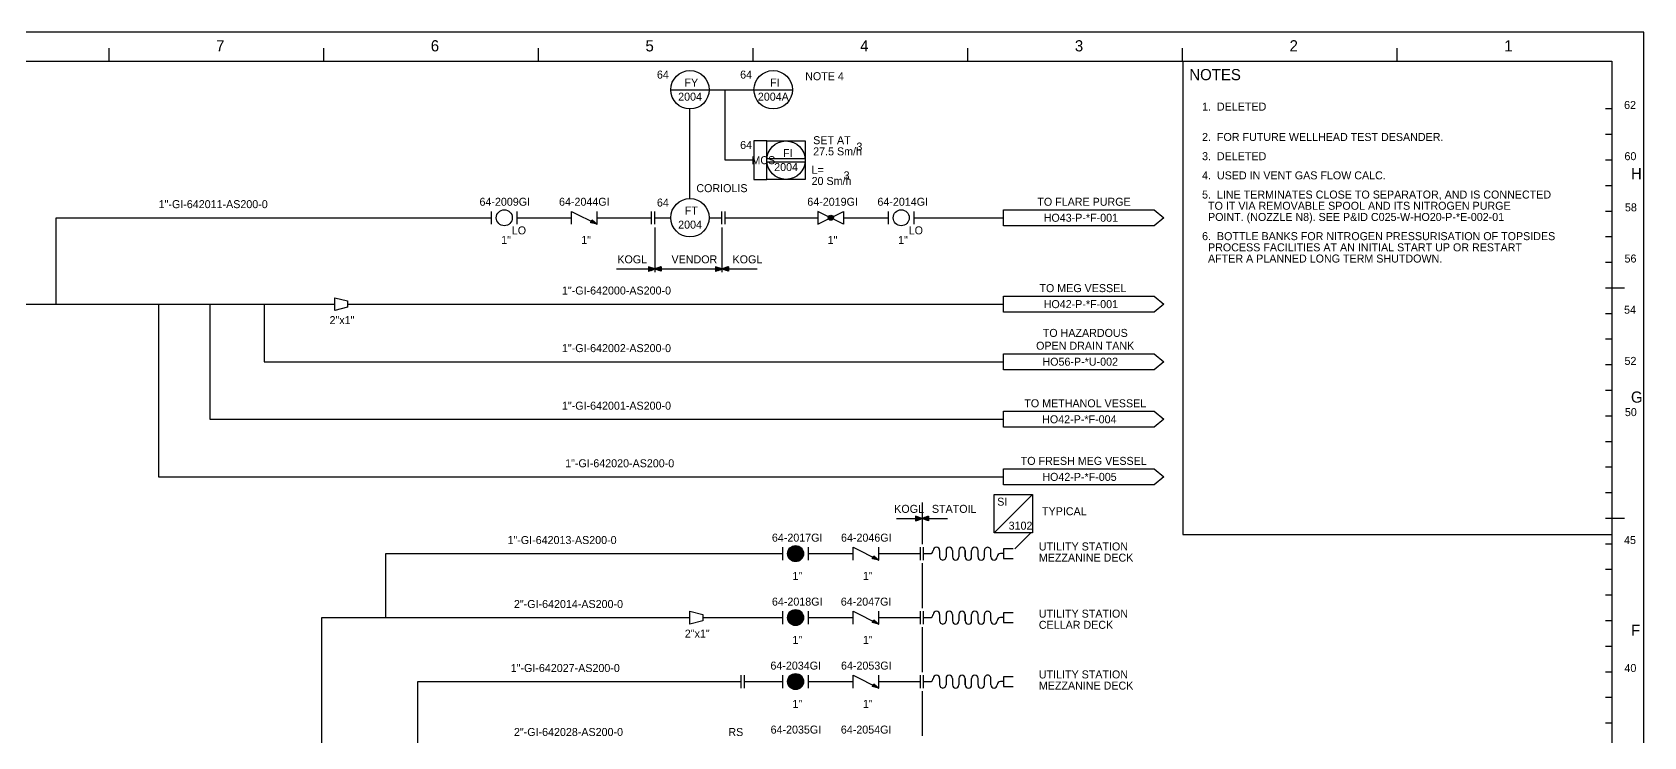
# Model space of a CAD drawing. Extents: x 0 to 840, y 0 to 594.
# Drawn here: x 336 to 840, y 374 to 594 of the extents above; entities that cross this region are included whole.
import ezdxf

# ---------------------------------------------------------------- set-up
doc = ezdxf.new("R2010")
doc.units = 0
for name, color, linetype in [('01-LIN-025-A', 7, 'Continuous'), ('08-LIN-050-A', 7, 'Continuous'), ('15-LIN-025-PHAN', 7, 'Continuous'), ('18-LIN-025-SP', 7, 'Continuous'), ('35-TXT-025', 7, 'Continuous'), ('36-TXT-035', 7, 'Continuous'), ('39-TXT-100', 7, 'Continuous'), ('40-', 7, 'Continuous'), ('43-', 7, 'Continuous'), ('45-', 7, 'Continuous')]:
    doc.layers.add(name, color=color, linetype=linetype)

msp = doc.modelspace()

# ---------------------------------------------------------------- linework, layer by layer
at = {"layer": '01-LIN-025-A'}
for p, q in [((536, 576), (548, 576)), ((562, 576), (574, 576)), ((566, 548), (566, 560)), ((566, 560), (578, 560)), ((578, 560), (578, 548)), ((566, 554.5), (578, 554.5)), ((566, 553.5), (578, 553.5)), ((578, 548), (566, 548)), ((480, 534), (480, 538)), ((488, 534), (488, 538)), ((505, 534), (505, 538)), ((505, 538), (513, 534)), ((510.98, 534.43), (511.42, 535.33)), ((513, 534), (510.98, 534.43)), ((511.03, 534.52), (511.38, 535.24)), ((513, 534), (511.03, 534.52)), ((511.07, 534.61), (511.33, 535.15)), ((513, 534), (511.07, 534.61)), ((511.11, 534.7), (511.29, 535.06)), ((513, 534), (511.11, 534.7)), ((511.2, 534.88), (511.25, 534.97)), ((513, 534), (511.2, 534.88)), ((511.29, 535.06), (513, 534)), ((511.33, 535.15), (513, 534)), ((511.38, 535.24), (513, 534)), ((511.42, 535.33), (513, 534)), ((513, 534), (513, 538)), ((530, 534), (530, 538)), ((531, 534), (531, 538)), ((552, 534), (552, 538)), ((553, 534), (553, 538)), ((582, 534), (590, 538)), ((590, 534), (582, 538)), ((582, 538), (582, 534)), ((590, 538), (590, 534)), ((604, 534), (604, 538)), ((612, 534), (612, 538)), ((640, 538.5), (687, 538.5)), ((640, 533.5), (640, 538.5)), ((687, 538.5), (690, 536)), ((690, 536), (687, 533.5)), ((531, 533), (531, 519)), ((552, 533), (552, 519)), ((687, 533.5), (640, 533.5)), ((519, 520), (563, 520)), ((529, 520.68), (529.02, 520.69)), ((529, 520.63), (529.07, 520.68)), ((529, 520.58), (529.11, 520.66)), ((529, 520.53), (529.16, 520.64)), ((529, 520.48), (529.21, 520.63)), ((529, 520.43), (529.26, 520.61)), ((529, 520.38), (529.3, 520.59)), ((529, 520.33), (529.35, 520.58)), ((529, 520.28), (529.4, 520.56)), ((529, 520.23), (529.44, 520.54)), ((529, 520.19), (529.49, 520.53)), ((529, 520.13), (529.54, 520.51)), ((529, 520.09), (529.59, 520.5)), ((529, 520.04), (529.63, 520.48)), ((529, 519.99), (529.68, 520.46)), ((529, 519.94), (529.73, 520.45)), ((529, 519.89), (529.77, 520.43)), ((529, 519.84), (529.82, 520.41)), ((529, 519.79), (529.87, 520.4)), ((529, 519.74), (529.92, 520.38)), ((529, 519.69), (529.96, 520.36)), ((529, 519.64), (530.01, 520.35)), ((529, 519.59), (530.06, 520.33)), ((529, 519.54), (530.1, 520.31)), ((529, 519.49), (530.15, 520.3)), ((529, 519.44), (530.2, 520.28)), ((529, 519.39), (530.25, 520.26)), ((529, 519.34), (530.29, 520.25)), ((529.02, 519.31), (530.34, 520.23)), ((529.16, 519.36), (530.39, 520.21)), ((529.3, 519.41), (530.43, 520.2)), ((529.44, 519.46), (530.48, 520.18)), ((529.58, 519.5), (530.53, 520.17)), ((529.73, 519.55), (530.58, 520.15)), ((529.87, 519.6), (530.62, 520.13)), ((530.01, 519.65), (530.67, 520.12)), ((530.15, 519.7), (530.72, 520.1)), ((530.29, 519.75), (530.77, 520.08)), ((530.43, 519.8), (530.81, 520.07)), ((530.57, 519.85), (530.86, 520.05)), ((530.72, 519.9), (530.91, 520.03)), ((530.86, 519.95), (530.95, 520.02)), ((531.14, 519.95), (531.05, 520.02)), ((531.28, 519.9), (531.1, 520.03)), ((531.43, 519.85), (531.14, 520.05)), ((531.57, 519.8), (531.19, 520.07)), ((531.71, 519.75), (531.24, 520.08)), ((531.85, 519.7), (531.28, 520.1)), ((531.99, 519.65), (531.33, 520.12)), ((532.13, 519.6), (531.38, 520.13)), ((532.27, 519.55), (531.43, 520.15)), ((532.42, 519.5), (531.47, 520.17)), ((532.56, 519.46), (531.52, 520.18)), ((532.7, 519.41), (531.57, 520.2)), ((532.84, 519.36), (531.61, 520.21)), ((532.98, 519.31), (531.66, 520.23)), ((533, 519.34), (531.71, 520.25)), ((533, 519.39), (531.76, 520.26)), ((533, 519.44), (531.8, 520.28)), ((533, 519.49), (531.85, 520.3)), ((533, 519.54), (531.9, 520.31)), ((533, 519.59), (531.94, 520.33)), ((533, 519.64), (531.99, 520.35)), ((533, 519.69), (532.04, 520.36)), ((533, 519.74), (532.09, 520.38)), ((533, 519.79), (532.13, 520.4)), ((533, 519.84), (532.18, 520.41)), ((533, 519.89), (532.23, 520.43)), ((533, 519.94), (532.27, 520.45)), ((533, 519.99), (532.32, 520.46)), ((533, 520.04), (532.37, 520.48)), ((533, 520.09), (532.41, 520.5)), ((533, 520.13), (532.46, 520.51)), ((533, 520.19), (532.51, 520.53)), ((533, 520.23), (532.56, 520.54)), ((533, 520.28), (532.6, 520.56)), ((533, 520.33), (532.65, 520.58)), ((533, 520.38), (532.7, 520.59)), ((533, 520.43), (532.74, 520.61)), ((533, 520.48), (532.79, 520.63)), ((533, 520.53), (532.84, 520.64)), ((533, 520.58), (532.89, 520.66)), ((533, 520.63), (532.93, 520.68)), ((533, 520.68), (532.98, 520.69)), ((550, 520.68), (550.02, 520.69)), ((550, 520.63), (550.07, 520.68)), ((550, 520.58), (550.11, 520.66)), ((550, 520.53), (550.16, 520.64)), ((550, 520.48), (550.21, 520.63)), ((550, 520.43), (550.26, 520.61)), ((550, 520.38), (550.3, 520.59)), ((550, 520.33), (550.35, 520.58)), ((550, 520.28), (550.4, 520.56)), ((550, 520.23), (550.44, 520.54)), ((550, 520.19), (550.49, 520.53)), ((550, 520.13), (550.54, 520.51)), ((550, 520.09), (550.59, 520.5)), ((550, 520.04), (550.63, 520.48)), ((550, 519.99), (550.68, 520.46)), ((550, 519.94), (550.73, 520.45)), ((550, 519.89), (550.77, 520.43)), ((550, 519.84), (550.82, 520.41)), ((550, 519.79), (550.87, 520.4)), ((550, 519.74), (550.92, 520.38)), ((550, 519.69), (550.96, 520.36)), ((550, 519.64), (551.01, 520.35)), ((550, 519.59), (551.06, 520.33)), ((550, 519.54), (551.1, 520.31)), ((550, 519.49), (551.15, 520.3)), ((550, 519.44), (551.2, 520.28)), ((550, 519.39), (551.25, 520.26)), ((550, 519.34), (551.29, 520.25)), ((550.02, 519.31), (551.34, 520.23)), ((550.16, 519.36), (551.39, 520.21)), ((550.3, 519.41), (551.43, 520.2)), ((550.44, 519.46), (551.48, 520.18)), ((550.58, 519.5), (551.53, 520.17)), ((550.73, 519.55), (551.58, 520.15)), ((550.87, 519.6), (551.62, 520.13)), ((551.01, 519.65), (551.67, 520.12)), ((551.15, 519.7), (551.72, 520.1)), ((551.29, 519.75), (551.77, 520.08)), ((551.43, 519.8), (551.81, 520.07)), ((551.57, 519.85), (551.86, 520.05)), ((551.72, 519.9), (551.91, 520.03)), ((551.86, 519.95), (551.95, 520.02)), ((552.14, 519.95), (552.05, 520.02)), ((552.28, 519.9), (552.1, 520.03)), ((552.43, 519.85), (552.14, 520.05)), ((552.57, 519.8), (552.19, 520.07)), ((552.71, 519.75), (552.24, 520.08)), ((552.85, 519.7), (552.28, 520.1)), ((552.99, 519.65), (552.33, 520.12)), ((553.13, 519.6), (552.38, 520.13)), ((553.27, 519.55), (552.43, 520.15)), ((553.42, 519.5), (552.47, 520.17)), ((553.56, 519.46), (552.52, 520.18)), ((553.7, 519.41), (552.57, 520.2)), ((553.84, 519.36), (552.61, 520.21)), ((553.98, 519.31), (552.66, 520.23)), ((554, 519.34), (552.71, 520.25)), ((554, 519.39), (552.76, 520.26)), ((554, 519.44), (552.8, 520.28)), ((554, 519.49), (552.85, 520.3)), ((554, 519.54), (552.9, 520.31)), ((554, 519.59), (552.94, 520.33)), ((554, 519.64), (552.99, 520.35)), ((554, 519.69), (553.04, 520.36)), ((554, 519.74), (553.09, 520.38)), ((554, 519.79), (553.13, 520.4)), ((554, 519.84), (553.18, 520.41)), ((554, 519.89), (553.23, 520.43)), ((554, 519.94), (553.27, 520.45)), ((554, 519.99), (553.32, 520.46)), ((554, 520.04), (553.37, 520.48)), ((554, 520.09), (553.41, 520.5)), ((554, 520.13), (553.46, 520.51)), ((554, 520.19), (553.51, 520.53)), ((554, 520.23), (553.56, 520.54)), ((554, 520.28), (553.6, 520.56)), ((554, 520.33), (553.65, 520.58)), ((554, 520.38), (553.7, 520.59)), ((554, 520.43), (553.74, 520.61)), ((554, 520.48), (553.79, 520.63)), ((554, 520.53), (553.84, 520.64)), ((554, 520.58), (553.89, 520.66)), ((554, 520.63), (553.93, 520.68)), ((554, 520.68), (553.98, 520.69)), ((431, 507), (431, 511)), ((431, 511), (435, 510)), ((435, 510), (435, 508)), ((640, 511.5), (687, 511.5)), ((640, 506.5), (640, 511.5)), ((687, 511.5), (690, 509)), ((690, 509), (687, 506.5)), ((435, 508), (431, 507)), ((687, 506.5), (640, 506.5)), ((640, 493.5), (687, 493.5)), ((640, 488.5), (640, 493.5)), ((687, 493.5), (690, 491)), ((687, 488.5), (640, 488.5)), ((690, 491), (687, 488.5)), ((640, 475.5), (687, 475.5)), ((640, 470.5), (640, 475.5)), ((687, 475.5), (690, 473)), ((687, 470.5), (640, 470.5)), ((690, 473), (687, 470.5)), ((640, 457.5), (687, 457.5)), ((640, 452.5), (640, 457.5)), ((687, 457.5), (690, 455)), ((690, 455), (687, 452.5)), ((687, 452.5), (640, 452.5)), ((614.5, 447), (614.5, 434)), ((606.5, 442), (622.5, 442)), ((612.5, 442.68), (612.52, 442.69)), ((612.5, 442.63), (612.57, 442.68)), ((612.5, 442.58), (612.61, 442.66)), ((612.5, 442.53), (612.66, 442.64)), ((612.5, 442.48), (612.71, 442.63)), ((612.5, 442.43), (612.76, 442.61)), ((612.5, 442.38), (612.8, 442.59)), ((612.5, 442.33), (612.85, 442.58)), ((612.5, 442.28), (612.9, 442.56)), ((612.5, 442.23), (612.94, 442.54)), ((612.5, 442.19), (612.99, 442.53)), ((612.5, 442.13), (613.04, 442.51)), ((612.5, 442.09), (613.09, 442.5)), ((612.5, 442.04), (613.13, 442.48)), ((612.5, 441.99), (613.18, 442.46)), ((612.5, 441.94), (613.23, 442.45)), ((612.5, 441.89), (613.27, 442.43)), ((612.5, 441.84), (613.32, 442.41)), ((612.5, 441.79), (613.37, 442.4)), ((612.5, 441.74), (613.42, 442.38)), ((612.5, 441.69), (613.46, 442.36)), ((612.5, 441.64), (613.51, 442.35)), ((612.5, 441.59), (613.56, 442.33)), ((612.5, 441.54), (613.6, 442.31)), ((612.5, 441.49), (613.65, 442.3)), ((612.5, 441.44), (613.7, 442.28)), ((612.5, 441.39), (613.75, 442.26)), ((612.5, 441.34), (613.79, 442.25)), ((612.52, 441.31), (613.84, 442.23)), ((612.66, 441.36), (613.89, 442.21)), ((612.8, 441.41), (613.93, 442.2)), ((612.94, 441.46), (613.98, 442.18)), ((613.08, 441.5), (614.03, 442.17)), ((613.23, 441.55), (614.08, 442.15)), ((613.37, 441.6), (614.12, 442.13)), ((613.51, 441.65), (614.17, 442.12)), ((613.65, 441.7), (614.22, 442.1)), ((613.79, 441.75), (614.27, 442.08)), ((613.93, 441.8), (614.31, 442.07)), ((614.07, 441.85), (614.36, 442.05)), ((614.22, 441.9), (614.41, 442.03)), ((614.36, 441.95), (614.45, 442.02)), ((614.64, 441.95), (614.55, 442.02)), ((614.78, 441.9), (614.6, 442.03)), ((614.93, 441.85), (614.64, 442.05)), ((615.07, 441.8), (614.69, 442.07)), ((615.21, 441.75), (614.74, 442.08)), ((615.35, 441.7), (614.78, 442.1)), ((615.49, 441.65), (614.83, 442.12)), ((615.63, 441.6), (614.88, 442.13)), ((615.77, 441.55), (614.93, 442.15)), ((615.92, 441.5), (614.97, 442.17)), ((616.06, 441.46), (615.02, 442.18)), ((616.2, 441.41), (615.07, 442.2)), ((616.34, 441.36), (615.11, 442.21)), ((616.48, 441.31), (615.16, 442.23)), ((616.5, 441.34), (615.21, 442.25)), ((616.5, 441.39), (615.26, 442.26)), ((616.5, 441.44), (615.3, 442.28)), ((616.5, 441.49), (615.35, 442.3)), ((616.5, 441.54), (615.4, 442.31)), ((616.5, 441.59), (615.44, 442.33)), ((616.5, 441.64), (615.49, 442.35)), ((616.5, 441.69), (615.54, 442.36)), ((616.5, 441.74), (615.59, 442.38)), ((616.5, 441.79), (615.63, 442.4)), ((616.5, 441.84), (615.68, 442.41)), ((616.5, 441.89), (615.73, 442.43)), ((616.5, 441.94), (615.77, 442.45)), ((616.5, 441.99), (615.82, 442.46)), ((616.5, 442.04), (615.87, 442.48)), ((616.5, 442.09), (615.91, 442.5)), ((616.5, 442.13), (615.96, 442.51)), ((616.5, 442.19), (616.01, 442.53)), ((616.5, 442.23), (616.06, 442.54)), ((616.5, 442.28), (616.1, 442.56)), ((616.5, 442.33), (616.15, 442.58)), ((616.5, 442.38), (616.2, 442.59)), ((616.5, 442.43), (616.24, 442.61)), ((616.5, 442.48), (616.29, 442.63)), ((616.5, 442.53), (616.34, 442.64)), ((616.5, 442.58), (616.39, 442.66)), ((616.5, 442.63), (616.43, 442.68)), ((616.5, 442.68), (616.48, 442.69)), ((648.5, 437.5), (643.5, 432.5)), ((571, 429), (571, 433)), ((579, 429), (579, 433)), ((593, 429), (593, 433)), ((593, 433), (601, 429)), ((598.98, 429.43), (599.42, 430.33)), ((601, 429), (598.98, 429.43)), ((599.03, 429.52), (599.38, 430.24)), ((601, 429), (599.03, 429.52)), ((599.07, 429.61), (599.33, 430.15)), ((601, 429), (599.07, 429.61)), ((599.11, 429.7), (599.29, 430.06)), ((601, 429), (599.11, 429.7)), ((599.2, 429.88), (599.25, 429.97)), ((601, 429), (599.2, 429.88)), ((599.29, 430.06), (601, 429)), ((599.33, 430.15), (601, 429)), ((599.38, 430.24), (601, 429)), ((599.42, 430.33), (601, 429)), ((601, 429), (601, 433)), ((614, 429), (614, 433)), ((614.5, 428), (614.5, 414)), ((615, 429), (615, 433)), ((615, 431), (616, 431)), ((616, 431), (617, 431)), ((620, 432), (620, 430)), ((622, 432), (622, 430)), ((624, 432), (624, 430)), ((626, 432), (626, 430)), ((628, 430), (628, 432)), ((628, 432), (628, 430)), ((630, 430), (630, 432)), ((632, 430), (632, 432)), ((634, 430), (634, 432)), ((636, 430), (636, 432)), ((640, 431), (639, 431)), ((643, 432.5), (640, 432.5)), ((640, 432.5), (640, 429.5)), ((640, 431), (640, 431)), ((640, 429.5), (643, 429.5)), ((542, 409), (542, 413)), ((542, 413), (546, 412)), ((571, 409), (571, 413)), ((579, 409), (579, 413)), ((593, 409), (593, 413)), ((593, 413), (601, 409)), ((601, 409), (601, 413)), ((614, 409), (614, 413)), ((615, 409), (615, 413)), ((546, 410), (542, 409)), ((546, 412), (546, 410)), ((598.98, 409.43), (599.42, 410.33)), ((601, 409), (598.98, 409.43)), ((599.03, 409.52), (599.38, 410.24)), ((601, 409), (599.03, 409.52)), ((599.07, 409.61), (599.33, 410.15)), ((601, 409), (599.07, 409.61)), ((599.11, 409.7), (599.29, 410.06)), ((601, 409), (599.11, 409.7)), ((599.2, 409.88), (599.25, 409.97)), ((601, 409), (599.2, 409.88)), ((599.29, 410.06), (601, 409)), ((599.33, 410.15), (601, 409)), ((599.38, 410.24), (601, 409)), ((599.42, 410.33), (601, 409)), ((614.5, 408), (614.5, 394)), ((615, 411), (616, 411)), ((616, 411), (617, 411)), ((620, 412), (620, 410)), ((622, 412), (622, 410)), ((624, 412), (624, 410)), ((626, 412), (626, 410)), ((628, 410), (628, 412)), ((628, 412), (628, 410)), ((630, 410), (630, 412)), ((632, 410), (632, 412)), ((634, 410), (634, 412)), ((636, 410), (636, 412)), ((640, 411), (639, 411)), ((643, 412.5), (640, 412.5)), ((640, 412.5), (640, 409.5)), ((640, 411), (640, 411)), ((640, 409.5), (643, 409.5)), ((558, 389), (558, 393)), ((559, 389), (559, 393)), ((571, 389), (571, 393)), ((579, 389), (579, 393)), ((593, 389), (593, 393)), ((593, 393), (601, 389)), ((601, 389), (601, 393)), ((614, 389), (614, 393)), ((615, 389), (615, 393)), ((598.98, 389.43), (599.42, 390.33)), ((601, 389), (598.98, 389.43)), ((599.03, 389.52), (599.38, 390.24)), ((601, 389), (599.03, 389.52)), ((599.07, 389.61), (599.33, 390.15)), ((601, 389), (599.07, 389.61)), ((599.11, 389.7), (599.29, 390.06)), ((601, 389), (599.11, 389.7)), ((599.2, 389.88), (599.25, 389.97)), ((601, 389), (599.2, 389.88)), ((599.29, 390.06), (601, 389)), ((599.33, 390.15), (601, 389)), ((599.38, 390.24), (601, 389)), ((599.42, 390.33), (601, 389)), ((614.5, 388), (614.5, 374)), ((615, 391), (616, 391)), ((616, 391), (617, 391)), ((620, 392), (620, 390)), ((622, 392), (622, 390)), ((624, 392), (624, 390)), ((626, 392), (626, 390)), ((628, 390), (628, 392)), ((628, 392), (628, 390)), ((630, 390), (630, 392)), ((632, 390), (632, 392)), ((634, 390), (634, 392)), ((636, 390), (636, 392)), ((640, 391), (639, 391)), ((643, 392.5), (640, 392.5)), ((640, 392.5), (640, 389.5)), ((640, 391), (640, 391)), ((640, 389.5), (643, 389.5))]:
    msp.add_line(p, q, dxfattribs=at)
for points in [[(566, 560), (562, 560), (562, 548), (566, 548)], [(531, 520), (529, 520.7), (529, 519.3), (531, 520)], [(531, 520), (533, 520.7), (533, 519.3), (531, 520)], [(552, 520), (550, 520.7), (550, 519.3), (552, 520)], [(552, 520), (554, 520.7), (554, 519.3), (552, 520)], [(637, 437.5), (637, 449.5), (649, 449.5), (649, 437.5), (637, 437.5), (649, 449.5)], [(614.5, 442), (612.5, 442.7), (612.5, 441.3), (614.5, 442)], [(614.5, 442), (616.5, 442.7), (616.5, 441.3), (614.5, 442)]]:
    msp.add_lwpolyline(points, dxfattribs=at)
for centre, radius in [((542, 576), 6), ((568, 576), 6), ((572, 554), 6), ((542, 536), 6), ((484, 536), 2.5), ((586, 536), 0.8), ((586, 536), 0.7), ((586, 536), 0.6), ((586, 536), 0.5), ((586, 536), 0.4), ((586, 536), 0.3), ((586, 536), 0.2), ((586, 536), 0.1), ((608, 536), 2.5), ((575, 431), 2.5), ((575, 431), 2.4), ((575, 431), 2.2), ((575, 431), 2), ((575, 431), 1.8), ((575, 431), 1.6), ((575, 431), 1.4), ((575, 431), 1.2), ((575, 431), 1), ((575, 431), 0.8), ((575, 431), 0.6), ((575, 431), 0.4), ((575, 431), 0.2), ((575, 411), 2.5), ((575, 411), 2.4), ((575, 411), 2.2), ((575, 411), 2), ((575, 411), 1.8), ((575, 411), 1.6), ((575, 411), 1.4), ((575, 411), 1.2), ((575, 411), 1), ((575, 411), 0.8), ((575, 411), 0.6), ((575, 411), 0.4), ((575, 411), 0.2), ((575, 391), 2.5), ((575, 391), 2.4), ((575, 391), 2.2), ((575, 391), 2), ((575, 391), 1.8), ((575, 391), 1.6), ((575, 391), 1.4), ((575, 391), 1.2), ((575, 391), 1), ((575, 391), 0.8), ((575, 391), 0.6), ((575, 391), 0.4), ((575, 391), 0.2)]:
    msp.add_circle(centre, radius, dxfattribs=at)
for centre, start, end in [((617, 432), 269.9852, 0.0593), ((619, 432), 0, 180), ((621, 430), 180, 0.0396), ((623, 432), 0.0396, 180), ((625, 430), 180, 0), ((627, 432), 0, 180), ((629, 430), 180, 0), ((631, 432), 0, 180), ((633, 430), 180.0396, 0), ((635, 432), 0, 180.0396), ((637, 430), 180, 0), ((639, 430), 89.9852, 180.0593), ((619, 412), 0, 180), ((623, 412), 0.0396, 180), ((627, 412), 0, 180), ((631, 412), 0, 180), ((635, 412), 0, 180.0396), ((617, 412), 269.9852, 0.0593), ((621, 410), 180, 0.0396), ((625, 410), 180, 0), ((629, 410), 180, 0), ((633, 410), 180.0396, 0), ((637, 410), 180, 0), ((639, 410), 89.9852, 180.0593), ((619, 392), 0, 180), ((623, 392), 0.0396, 180), ((627, 392), 0, 180), ((631, 392), 0, 180), ((635, 392), 0, 180.0396), ((617, 392), 269.9852, 0.0593), ((621, 390), 180, 0.0396), ((625, 390), 180, 0), ((629, 390), 180, 0), ((633, 390), 180.0396, 0), ((637, 390), 180, 0), ((639, 390), 89.9852, 180.0593)]:
    msp.add_arc(centre, 1, start, end, dxfattribs=at)
at = {"layer": '08-LIN-050-A'}
for p, q in [((488, 536), (505, 536)), ((513, 536), (530, 536)), ((531, 536), (536, 536)), ((548, 536), (552, 536)), ((553, 536), (582, 536)), ((590, 536), (604, 536)), ((612, 536), (640, 536)), ((344, 509), (376, 509)), ((376, 509), (392, 509)), ((392, 509), (409, 509)), ((409, 509), (431, 509)), ((435, 509), (640, 509)), ((579, 431), (593, 431)), ((601, 431), (614, 431)), ((447, 411), (542, 411)), ((546, 411), (571, 411)), ((579, 411), (593, 411)), ((601, 411), (614, 411)), ((559, 391), (571, 391)), ((579, 391), (593, 391)), ((601, 391), (614, 391))]:
    msp.add_line(p, q, dxfattribs=at)
for points in [[(344, 509), (344, 536), (480, 536)], [(328, 468), (328, 509), (344, 509)], [(376, 509), (376, 455), (640, 455)], [(392, 509), (392, 473), (640, 473)], [(409, 509), (409, 491), (640, 491)], [(447, 411), (447, 431), (571, 431)], [(427, 131), (427, 411), (447, 411)], [(457, 371), (457, 391), (558, 391)]]:
    msp.add_lwpolyline(points, dxfattribs=at)
at = {"layer": '15-LIN-025-PHAN'}
for p, q in [((696, 585), (696, 437)), ((696, 437), (830, 437))]:
    msp.add_line(p, q, dxfattribs=at)
at = {"layer": '18-LIN-025-SP'}
for p, q in [((548, 576), (562, 576)), ((542, 542), (542, 570))]:
    msp.add_line(p, q, dxfattribs=at)
msp.add_lwpolyline([(562, 554), (553, 554), (553, 576)], dxfattribs=at)
at = {"layer": '43-'}
msp.add_lwpolyline([(0, 594), (0, 0), (840, 0), (840, 594)], close=True, dxfattribs=at)
for points in [[(360.4, 589), (360.4, 585)], [(427.48, 589), (427.48, 585)], [(494.56, 589), (494.56, 585)], [(561.64, 589), (561.64, 585)], [(628.72, 589), (628.72, 585)], [(695.8, 589), (695.8, 585)], [(762.88, 589), (762.88, 585)], [(830, 570), (828, 570)], [(830, 562), (828, 562)], [(830, 554), (828, 554)], [(830, 546), (828, 546)], [(830, 538), (828, 538)], [(830, 530), (828, 530)], [(830, 522), (828, 522)], [(830, 514), (828, 514)], [(834, 514), (830, 514)], [(830, 506), (828, 506)], [(830, 498), (828, 498)], [(830, 490), (828, 490)], [(830, 482), (828, 482)], [(830, 474), (828, 474)], [(830, 466), (828, 466)], [(830, 458), (828, 458)], [(830, 450), (828, 450)], [(830, 442), (828, 442)], [(834, 442), (830, 442)], [(830, 434), (828, 434)], [(830, 426), (828, 426)], [(830, 418), (828, 418)], [(830, 410), (828, 410)], [(830, 402), (828, 402)], [(830, 394), (828, 394)], [(830, 386), (828, 386)], [(830, 378), (828, 378)]]:
    msp.add_lwpolyline(points, dxfattribs=at)
at = {"layer": '45-'}
msp.add_lwpolyline([(25, 585), (830, 585), (830, 10), (25, 10)], close=True, dxfattribs=at)

# ---------------------------------------------------------------- texts
at = {"layer": '35-TXT-025'}
for s, p in [('64', (531.68, 579.5)), ('FY', (540.29, 577)), ('64', (557.68, 579.5)), ('FI', (567.06, 577)), ('NOTE 4', (578, 579)), ('2004', (538.31, 572.6)), ('2004A', (563.21, 572.6)), ('1.  DELETED', (702, 569.5)), ('64', (557.68, 557.5)), ('SET AT', (580.5, 559)), ('3', (594, 557)), ('2.  FOR FUTURE WELLHEAD TEST DESANDER.', (702, 560)), ('MCS', (561.2, 552.75)), ('FI', (571.06, 555)), ('27.5 Sm/h', (580.5, 555.5)), ('3.  DELETED', (702, 554)), ('2004', (568.31, 550.6)), ('20 Sm/h', (580, 546.25)), ('L=', (580, 549.75)), ('3', (590, 548)), ('4.  USED IN VENT GAS FLOW CALC.', (702, 548)), ('CORIOLIS', (544, 544)), ('5.  LINE TERMINATES CLOSE TO SEPARATOR, AND IS CONNECTED', (702, 542)), ('1"-GI-642011-AS200-0', (376, 539)), ('64-2009GI', (476.24, 539.75)), ('64-2044GI', (501.09, 539.75)), ('64', (531.68, 539.5)), ('FT', (540.39, 537)), ('64-2019GI', (578.66, 539.75)), ('64-2014GI', (600.57, 539.75)), ('TO FLARE PURGE', (650.53, 539.75)), ('  TO IT VIA REMOVABLE SPOOL AND ITS NITROGEN PURGE', (702, 538.5)), ('2004', (538.31, 532.6)), ('HO43-P-*F-001', (652.52, 534.75)), ('  POINT. (NOZZLE N8). SEE P&ID C025-W-HO20-P-*E-002-01', (702, 535)), ('1"', (483.02, 527.8)), ('LO', (486.34, 530.8)), ('1"', (508.02, 527.8)), ('1"', (585.02, 527.8)), ('1"', (607.02, 527.8)), ('LO', (610.34, 530.8)), ('6.  BOTTLE BANKS FOR NITROGEN PRESSURISATION OF TOPSIDES', (702, 529)), ('KOGL', (519.31, 521.75)), ('VENDOR', (536.23, 521.75)), ('KOGL', (555.31, 521.75)), ('  AFTER A PLANNED LONG TERM SHUTDOWN.', (702, 522)), ('  PROCESS FACILITIES AT AN INITIAL START UP OR RESTART', (702, 525.5)), ('1"-GI-642000-AS200-0', (502, 512)), ('TO MEG VESSEL', (651.19, 512.75)), ('HO42-P-*F-001', (652.52, 507.75)), ('2"x1"', (429.39, 502.75)), ('TO HAZARDOUS', (652.23, 498.75)), ('1"-GI-642002-AS200-0', (502, 494)), ('OPEN DRAIN TANK', (650.15, 494.75)), ('HO56-P-*U-002', (652.13, 489.75)), ('1"-GI-642001-AS200-0', (502, 476)), ('TO METHANOL VESSEL', (646.46, 476.75)), ('HO42-P-*F-004', (652.04, 471.75)), ('1"-GI-642020-AS200-0', (503, 458)), ('TO FRESH MEG VESSEL', (645.33, 458.75)), ('HO42-P-*F-005', (652.09, 453.75)), ('SI', (638, 446)), ('KOGL', (605.81, 443.75)), ('STATOIL', (617.59, 443.75)), ('TYPICAL', (652, 443)), ('3102', (641.56, 438.5)), ('1"-GI-642013-AS200-0', (485, 434)), ('64-2017GI', (567.6, 434.75)), ('64-2046GI', (589.19, 434.75)), ('UTILITY STATION', (651, 432)), ('MEZZANINE DECK', (651, 428.5)), ('1"', (574.02, 422.8)), ('1"', (596.02, 422.8)), ('2"-GI-642014-AS200-0', (487, 414)), ('64-2018GI', (567.61, 414.75)), ('64-2047GI', (589.13, 414.75)), ('UTILITY STATION', (651, 411)), ('CELLAR DECK', (651, 407.5)), ('2"x1"', (540.39, 404.75)), ('1"', (574.02, 402.8)), ('1"', (596.02, 402.8)), ('1"-GI-642027-AS200-0', (486, 394)), ('64-2034GI', (567.14, 394.75)), ('64-2053GI', (589.19, 394.75)), ('UTILITY STATION', (651, 392)), ('MEZZANINE DECK', (651, 388.5)), ('1"', (574.02, 382.8)), ('1"', (596.02, 382.8)), ('2"-GI-642028-AS200-0', (487, 374)), ('RS', (554, 374)), ('64-2035GI', (567.19, 374.75)), ('64-2054GI', (589.14, 374.75))]:
    msp.add_text(s, height=2.5, dxfattribs=at).set_placement(p)
at = {"layer": '36-TXT-035'}
msp.add_text('NOTES', height=3.5, dxfattribs=at).set_placement((698, 579))
at = {"layer": '39-TXT-100'}
for s, p in [('62', (833.86, 570)), ('60', (833.97, 554)), ('58', (834.12, 538)), ('56', (833.99, 522)), ('54', (833.84, 506)), ('52', (833.98, 490)), ('50', (834.1, 474)), ('45', (833.84, 434)), ('40', (833.96, 394))]:
    msp.add_text(s, height=2.5, dxfattribs=at).set_placement(p)
at = {"layer": '40-'}
for s, p in [('7', (393.94, 588)), ('6', (461.02, 588)), ('5', (528.1, 588)), ('4', (595.18, 588)), ('3', (662.26, 588)), ('2', (729.34, 588)), ('1', (796.42, 588)), ('H', (836, 548.06)), ('G', (836, 478.19)), ('F', (836, 405.31))]:
    msp.add_text(s, height=3.5, dxfattribs=at).set_placement(p)

doc.saveas('drawing.dxf')
